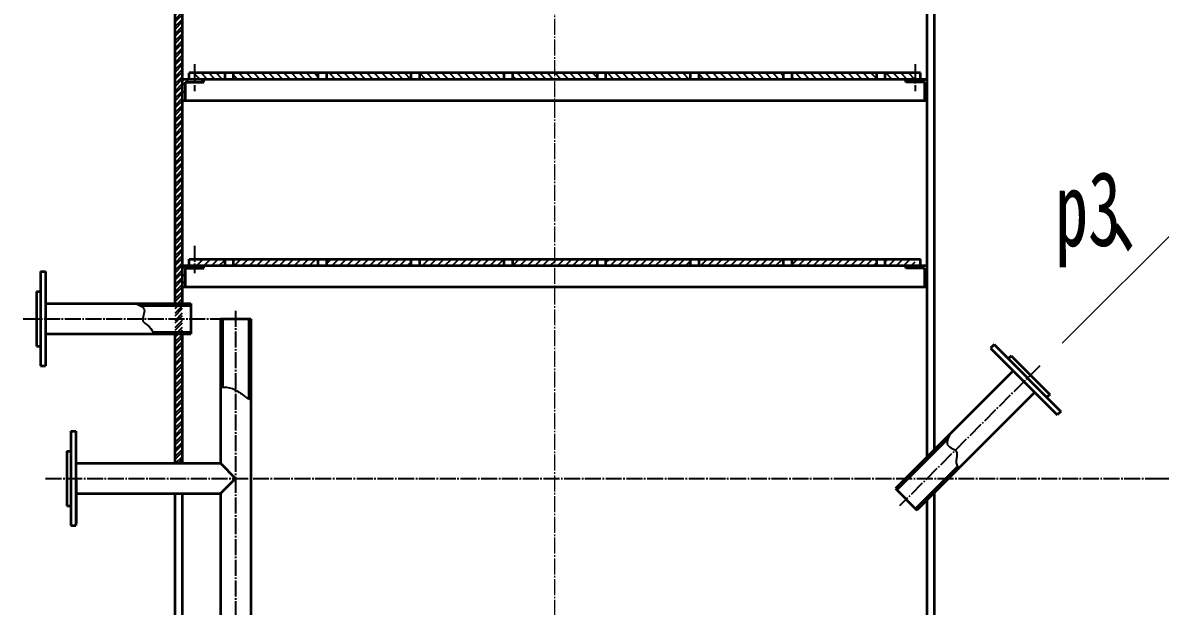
# Model space of a CAD drawing. Header units: millimetres. Extents: x -23892 to 57527, y -540 to 34444.
# Drawn here: x -18851 to -16713, y 7765 to 8862 of the extents above; entities that cross this region are included whole.
import ezdxf

# ---------------------------------------------------------------- set-up
doc = ezdxf.new("R2010")
doc.units = ezdxf.units.MM
doc.linetypes.add('EB_DASHDOT', pattern=[39, 30, -3, 3, -3])
doc.layers.get('0').update_dxf_attribs({"lineweight": 0})
doc.layers.get('Defpoints').update_dxf_attribs({"lineweight": 0})
for name, color, linetype, lineweight in [('CAXA0', 7, 'Continuous', 70), ('CAXA1', 1, 'EB_DASHDOT', 25), ('CAXA3', 7, 'Continuous', 25), ('CAXA4', 3, 'Continuous', 25), ('CAXA5', 4, 'Continuous', 25), ('中心线', 1, 'EB_DASHDOT', 0), ('粗实线', 7, 'Continuous', 35)]:
    doc.layers.add(name, color=color, linetype=linetype, lineweight=lineweight)
doc.styles.get("Standard").update_dxf_attribs({"font": ''})
doc.styles.add('UserTxtStyle8', font='SimSun.ttf', dxfattribs={"width": 0.647801})
doc.styles.get('Standard').set_extended_font_data('FangSong')
doc.dimstyles.get("Standard").update_dxf_attribs({"dimscale": 0, "dimtxt": 30, "dimasz": 30, "dimexe": 2.5, "dimexo": 0, "dimgap": 1, "dimtad": 1, "dimdec": 0, "dimlfac": -1, "dimrnd": 0.1, "dimzin": 0, "dimdsep": 46, "dimtxsty": 'Standard', "dimcen": 0.001, "dimclrd": 3, "dimclre": 3, "dimclrt": 3, "dimadec": 0, "dimazin": 0, "dimtfac": 1, "dimtdec": 0, "dimtmove": 0, "dimatfit": 0, "dimfxl": 1, "dimtolj": 1, "dimtzin": 0, "dimarcsym": 0})

# ---------------------------------------------------------------- blocks, each defined once
blk = doc.blocks.new('CAXBLOCK54')
at = {"layer": 'CAXA0', "color": 0, "linetype": 'Continuous', "lineweight": 25}
for p, q in [((721.485, -231.619), (721.135, -231.269)), ((721.485, -231.837), (721.135, -231.487)), ((721.485, -231.5), (721.236, -231.251)), ((721.485, -231.282), (721.454, -231.251)), ((721.485, -231.956), (721.135, -231.606)), ((721.485, -232.173), (721.135, -231.823)), ((721.485, -232.292), (721.135, -231.942)), ((721.485, -232.51), (721.135, -232.16)), ((721.485, -232.629), (721.135, -232.279)), ((721.485, -232.847), (721.135, -232.497)), ((721.485, -232.966), (721.135, -232.616)), ((721.485, -233.184), (721.135, -232.834)), ((721.485, -233.303), (721.135, -232.953)), ((721.485, -233.52), (721.135, -233.17)), ((721.485, -233.639), (721.135, -233.289)), ((721.485, -233.857), (721.135, -233.507)), ((721.485, -233.976), (721.135, -233.626)), ((721.485, -234.194), (721.135, -233.844)), ((721.485, -234.313), (721.135, -233.963)), ((721.485, -234.531), (721.135, -234.181)), ((721.485, -234.65), (721.135, -234.3)), ((721.485, -234.867), (721.135, -234.517)), ((721.485, -234.986), (721.135, -234.636)), ((721.485, -235.204), (721.135, -234.854)), ((721.485, -235.323), (721.135, -234.973)), ((721.485, -235.541), (721.135, -235.191)), ((721.485, -235.66), (721.135, -235.31)), ((721.485, -235.878), (721.135, -235.528)), ((721.485, -235.997), (721.135, -235.647)), ((721.485, -236.214), (721.135, -235.864)), ((721.485, -236.334), (721.135, -235.984)), ((721.485, -236.551), (721.135, -236.201)), ((721.485, -236.67), (721.135, -236.32)), ((721.485, -236.888), (721.135, -236.538)), ((721.485, -237.007), (721.135, -236.657)), ((721.485, -237.225), (721.135, -236.875)), ((721.485, -237.344), (721.135, -236.994)), ((721.485, -237.561), (721.135, -237.211)), ((721.485, -237.681), (721.135, -237.331)), ((721.485, -237.898), (721.135, -237.548)), ((721.485, -238.017), (721.135, -237.667)), ((721.485, -238.235), (721.135, -237.885)), ((721.485, -238.354), (721.135, -238.004)), ((721.485, -238.572), (721.135, -238.222)), ((721.485, -238.691), (721.135, -238.341)), ((721.485, -238.909), (721.135, -238.559)), ((721.485, -239.028), (721.135, -238.678)), ((721.485, -239.245), (721.135, -238.895)), ((721.485, -239.364), (721.135, -239.014)), ((721.485, -239.582), (721.135, -239.232)), ((721.485, -239.701), (721.135, -239.351)), ((721.485, -239.919), (721.135, -239.569)), ((721.485, -240.038), (721.135, -239.688)), ((721.485, -240.256), (721.135, -239.906)), ((721.485, -240.375), (721.135, -240.025)), ((721.485, -240.592), (721.135, -240.242)), ((721.485, -240.711), (721.135, -240.361)), ((721.485, -240.929), (721.135, -240.579)), ((721.485, -241.048), (721.135, -240.698)), ((721.485, -241.266), (721.135, -240.916)), ((721.485, -241.385), (721.135, -241.035)), ((721.485, -241.603), (721.135, -241.253)), ((721.485, -241.722), (721.135, -241.372)), ((721.485, -241.939), (721.135, -241.589)), ((721.485, -242.058), (721.135, -241.708)), ((721.485, -242.276), (721.135, -241.926)), ((721.485, -242.395), (721.135, -242.045)), ((721.485, -242.613), (721.135, -242.263)), ((721.485, -242.732), (721.135, -242.382)), ((721.485, -242.95), (721.135, -242.6)), ((721.485, -243.069), (721.135, -242.719)), ((721.485, -243.286), (721.135, -242.936)), ((721.485, -243.405), (721.135, -243.055)), ((721.485, -243.623), (721.135, -243.273)), ((721.485, -243.742), (721.135, -243.392)), ((721.485, -243.96), (721.135, -243.61)), ((721.485, -244.079), (721.135, -243.729)), ((721.485, -244.297), (721.135, -243.947)), ((721.485, -244.416), (721.135, -244.066)), ((721.485, -244.633), (721.135, -244.283)), ((721.485, -244.753), (721.135, -244.403)), ((721.485, -244.97), (721.135, -244.62)), ((721.485, -245.089), (721.135, -244.739)), ((721.485, -245.307), (721.135, -244.957)), ((721.485, -245.426), (721.135, -245.076)), ((721.485, -245.644), (721.135, -245.294)), ((721.485, -245.763), (721.135, -245.413)), ((721.485, -245.98), (721.135, -245.63)), ((721.485, -246.1), (721.135, -245.75)), ((721.485, -246.317), (721.135, -245.967)), ((721.485, -246.436), (721.135, -246.086)), ((721.485, -246.654), (721.135, -246.304)), ((721.485, -246.773), (721.135, -246.423)), ((721.485, -246.991), (721.135, -246.641)), ((721.485, -247.11), (721.135, -246.76)), ((721.485, -247.328), (721.135, -246.978)), ((721.485, -247.447), (721.135, -247.097)), ((721.485, -247.664), (721.135, -247.314)), ((721.485, -247.783), (721.135, -247.433)), ((721.485, -248.001), (721.135, -247.651)), ((721.485, -248.12), (721.135, -247.77)), ((721.485, -248.338), (721.135, -247.988)), ((721.485, -248.457), (721.135, -248.107)), ((721.485, -248.675), (721.135, -248.325)), ((721.485, -248.794), (721.135, -248.444)), ((721.485, -249.011), (721.135, -248.661)), ((721.485, -249.13), (721.135, -248.78)), ((721.485, -249.348), (721.135, -248.998)), ((721.485, -249.467), (721.135, -249.117)), ((721.485, -249.685), (721.135, -249.335)), ((721.485, -249.804), (721.135, -249.454)), ((721.485, -250.022), (721.135, -249.672)), ((721.485, -250.141), (721.135, -249.791)), ((721.485, -250.358), (721.135, -250.008)), ((721.485, -250.477), (721.135, -250.127)), ((721.485, -250.695), (721.135, -250.345)), ((721.485, -250.814), (721.135, -250.464)), ((721.485, -251.032), (721.135, -250.682)), ((721.485, -251.151), (721.135, -250.801)), ((721.485, -251.369), (721.135, -251.019)), ((721.485, -251.488), (721.135, -251.138)), ((721.485, -251.705), (721.135, -251.355)), ((721.485, -251.824), (721.135, -251.474)), ((721.485, -252.042), (721.135, -251.692)), ((721.485, -252.161), (721.135, -251.811)), ((721.485, -252.379), (721.135, -252.029)), ((721.485, -252.498), (721.135, -252.148)), ((721.485, -252.716), (721.135, -252.366)), ((721.485, -252.835), (721.135, -252.485)), ((721.485, -253.052), (721.135, -252.702)), ((721.485, -253.171), (721.135, -252.821)), ((721.485, -253.389), (721.135, -253.039)), ((721.485, -253.508), (721.135, -253.158)), ((721.485, -253.726), (721.135, -253.376)), ((721.485, -253.845), (721.135, -253.495)), ((721.485, -254.063), (721.135, -253.713)), ((721.485, -254.182), (721.135, -253.832)), ((721.485, -254.399), (721.135, -254.049)), ((721.485, -254.519), (721.135, -254.169)), ((721.485, -254.736), (721.135, -254.386)), ((721.485, -254.855), (721.135, -254.505)), ((721.485, -255.073), (721.135, -254.723)), ((721.485, -255.192), (721.135, -254.842)), ((721.485, -255.41), (721.135, -255.06)), ((721.485, -255.529), (721.135, -255.179)), ((721.485, -255.747), (721.135, -255.397)), ((721.485, -255.866), (721.135, -255.516)), ((721.485, -256.083), (721.135, -255.733)), ((721.485, -256.202), (721.135, -255.852)), ((721.485, -256.42), (721.135, -256.07)), ((721.485, -256.539), (721.135, -256.189)), ((721.485, -256.757), (721.135, -256.407)), ((721.485, -256.876), (721.135, -256.526)), ((721.485, -257.094), (721.135, -256.744)), ((721.485, -257.213), (721.135, -256.863)), ((721.485, -257.43), (721.135, -257.08)), ((721.485, -257.549), (721.135, -257.199)), ((721.485, -257.767), (721.135, -257.417)), ((721.485, -257.886), (721.135, -257.536)), ((721.485, -258.104), (721.135, -257.754)), ((721.485, -258.223), (721.135, -257.873)), ((721.485, -258.441), (721.135, -258.091)), ((721.485, -258.56), (721.135, -258.21)), ((721.485, -258.777), (721.135, -258.427)), ((721.485, -258.896), (721.135, -258.546)), ((721.485, -259.114), (721.135, -258.764)), ((721.485, -259.233), (721.135, -258.883)), ((721.485, -259.451), (721.135, -259.101)), ((721.485, -259.57), (721.135, -259.22)), ((721.485, -259.788), (721.135, -259.438)), ((721.485, -259.907), (721.135, -259.557)), ((721.485, -260.124), (721.135, -259.774)), ((721.485, -260.243), (721.135, -259.893)), ((721.485, -260.461), (721.135, -260.111)), ((721.485, -260.58), (721.135, -260.23)), ((721.485, -260.798), (721.135, -260.448)), ((721.485, -260.917), (721.135, -260.567)), ((721.485, -261.135), (721.135, -260.785)), ((721.485, -261.254), (721.135, -260.904)), ((721.485, -261.471), (721.135, -261.121)), ((721.485, -261.59), (721.135, -261.24)), ((721.485, -261.808), (721.135, -261.458)), ((721.485, -261.927), (721.135, -261.577)), ((721.485, -262.145), (721.135, -261.795)), ((721.485, -262.264), (721.135, -261.914)), ((721.485, -262.482), (721.135, -262.132)), ((721.485, -262.601), (721.135, -262.251)), ((721.485, -262.818), (721.135, -262.468)), ((721.485, -262.938), (721.135, -262.588)), ((721.485, -263.155), (721.135, -262.805)), ((721.485, -263.274), (721.135, -262.924)), ((721.485, -263.492), (721.135, -263.142)), ((721.485, -263.611), (721.135, -263.261)), ((721.485, -263.829), (721.135, -263.479)), ((721.485, -263.948), (721.135, -263.598)), ((721.485, -264.166), (721.135, -263.816)), ((721.485, -264.285), (721.135, -263.935)), ((721.485, -264.502), (721.135, -264.152)), ((721.485, -264.621), (721.135, -264.271)), ((721.485, -264.839), (721.135, -264.489)), ((721.485, -264.958), (721.135, -264.608)), ((721.485, -265.176), (721.135, -264.826)), ((721.485, -265.295), (721.135, -264.945)), ((721.485, -265.513), (721.135, -265.163)), ((721.485, -265.632), (721.135, -265.282)), ((721.485, -265.849), (721.135, -265.499)), ((721.485, -265.968), (721.135, -265.618)), ((721.462, -266.163), (721.135, -265.836)), ((721.343, -266.163), (721.135, -265.955))]:
    blk.add_line(p, q, dxfattribs=at)
blk = doc.blocks.new('*D153')
at = {"color": 3, "lineweight": -2}
for p, q in [((-16715.2, 8005.5), (-16143.3, 8005.5)), ((-16145.8, 7055.5), (-16145.8, 7975.5)), ((-16946.6, 7025.5), (-16143.3, 7025.5))]:
    blk.add_line(p, q, dxfattribs=at)
at = {"color": 3}
for points in [[(-16150.8, 7975.5), (-16140.8, 7975.5), (-16145.8, 8005.5)], [(-16150.8, 7055.5), (-16140.8, 7055.5), (-16145.8, 7025.5)]]:
    blk.add_solid(points, dxfattribs=at)
at = {"layer": 'Defpoints', "color": 0}
for p in [(-16715.2, 8005.5), (-16145.8, 8005.5), (-16946.6, 7025.5)]:
    blk.add_point(p, dxfattribs=at)
at = {"color": 3, "insert": (-16161.8, 7515.5), "char_height": 30, "attachment_point": 5, "rotation": 90}
blk.add_mtext('\\A1;980', dxfattribs=at)
blk = doc.blocks.new('*D155')
at = {"color": 3, "lineweight": -2}
for p, q in [((-16710.8, 20545.5), (-14419.6, 20545.5)), ((-14422.1, 20515.5), (-14422.1, 7425.5)), ((-18852.6, 7395.5), (-14419.6, 7395.5))]:
    blk.add_line(p, q, dxfattribs=at)
at = {"color": 3}
for points in [[(-14427.1, 20515.5), (-14417.1, 20515.5), (-14422.1, 20545.5)], [(-14427.1, 7425.5), (-14417.1, 7425.5), (-14422.1, 7395.5)]]:
    blk.add_solid(points, dxfattribs=at)
at = {"layer": 'Defpoints', "color": 0}
for p in [(-16710.8, 20545.5), (-18852.6, 7395.5), (-14422.1, 7395.5)]:
    blk.add_point(p, dxfattribs=at)
at = {"color": 3, "insert": (-14438.1, 13970.5), "char_height": 30, "attachment_point": 5, "rotation": 90}
blk.add_mtext('\\A1;13150', dxfattribs=at)

msp = doc.modelspace()

# ---------------------------------------------------------------- linework, layer by layer
msp.add_line((-16897.3054, 8259.4366), (-15785.1851, 9371.5569))
at = {"layer": 'CAXA1', "color": 1, "linetype": 'EB_DASHDOT', "lineweight": 25}
for p, q in [((-18528.7738, 8783.7062), (-18528.7738, 8732.9682)), ((-18528.7738, 8442.5339), (-18528.7738, 8391.4682)), ((-18451.2738, 8320.6502), (-18451.2738, 6647.3986)), ((-18850.4393, 8305.4682), (-18478.158, 8305.4682)), ((-16939.7318, 8217.0102), (-17202.9744, 7953.7676)), ((-18808.5866, 8005.4682), (-16715.2171, 8005.4682))]:
    msp.add_line(p, q, dxfattribs=at)
at = {"layer": 'CAXA1', "color": 3, "linetype": 'EB_DASHDOT', "lineweight": 25}
msp.add_line((-17173.7738, 8783.7062), (-17173.7738, 8732.9682), dxfattribs=at)
at = {"layer": 'CAXA3', "color": 3, "linetype": 'Continuous', "lineweight": 25}
for p, q in [((-18639.671, 8333.9682), (-18631.5778, 8330.4682)), ((-18606.7957, 8280.4682), (-18605.4319, 8276.9682)), ((-17108.92, 8088.1271), (-17112.1679, 8079.9294)), ((-17094.3362, 8027.0505), (-17092.8256, 8023.6113))]:
    msp.add_line(p, q, dxfattribs=at)
at = {"layer": 'CAXA3', "color": 7, "linetype": 'Continuous', "lineweight": 25}
for p, q in [((-18637.5251, 8333.0402), (-18636.597, 8333.9682)), ((-18634.5633, 8331.7594), (-18632.3544, 8333.9682)), ((-18631.6015, 8330.4785), (-18628.1118, 8333.9682)), ((-18627.3479, 8330.4682), (-18623.8479, 8333.9682)), ((-18623.1053, 8330.4682), (-18619.6053, 8333.9682)), ((-18618.8626, 8330.4682), (-18615.3626, 8333.9682)), ((-18614.62, 8330.4682), (-18611.12, 8333.9682)), ((-18610.3773, 8330.4682), (-18606.8773, 8333.9682)), ((-18606.1347, 8330.4682), (-18602.6347, 8333.9682)), ((-18601.8921, 8330.4682), (-18598.3921, 8333.9682)), ((-18597.6494, 8330.4682), (-18594.1494, 8333.9682)), ((-18593.4068, 8330.4682), (-18589.9068, 8333.9682)), ((-18589.1641, 8330.4682), (-18585.6641, 8333.9682)), ((-18584.9215, 8330.4682), (-18581.4215, 8333.9682)), ((-18580.6789, 8330.4682), (-18577.1789, 8333.9682)), ((-18576.4362, 8330.4682), (-18572.9362, 8333.9682)), ((-18572.1936, 8330.4682), (-18568.6936, 8333.9682)), ((-18567.9509, 8330.4682), (-18564.4509, 8333.9682)), ((-18563.7083, 8330.4682), (-18560.2083, 8333.9682)), ((-18559.4657, 8330.4682), (-18555.9657, 8333.9682)), ((-18555.223, 8330.4682), (-18551.723, 8333.9682)), ((-18550.9804, 8330.4682), (-18547.4804, 8333.9682)), ((-18546.7377, 8330.4682), (-18543.2377, 8333.9682)), ((-18542.4951, 8330.4682), (-18538.9951, 8333.9682)), ((-18538.2525, 8330.4682), (-18535.726, 8332.9947)), ((-18476.2738, 8300.4114), (-18479.7738, 8303.9114)), ((-18476.2738, 8298.2901), (-18479.7738, 8301.7901)), ((-18476.2738, 8296.1688), (-18479.7738, 8299.6688)), ((-18476.2738, 8294.0474), (-18479.7738, 8297.5474)), ((-18476.2738, 8302.5327), (-18479.2093, 8305.4682)), ((-18422.7738, 8299.9444), (-18426.2738, 8303.4444)), ((-18422.7738, 8295.7018), (-18426.2738, 8299.2018)), ((-18422.7738, 8302.0657), (-18426.1763, 8305.4682)), ((-18422.7738, 8304.1871), (-18424.055, 8305.4682)), ((-18606.3547, 8279.3365), (-18605.223, 8280.4682)), ((-18604.4804, 8276.9682), (-18600.9804, 8280.4682)), ((-18600.2377, 8276.9682), (-18596.7377, 8280.4682)), ((-18595.9951, 8276.9682), (-18592.4951, 8280.4682)), ((-18591.7525, 8276.9682), (-18588.2525, 8280.4682)), ((-18587.5098, 8276.9682), (-18584.0098, 8280.4682)), ((-18583.2672, 8276.9682), (-18579.7672, 8280.4682)), ((-18579.0245, 8276.9682), (-18577.5068, 8278.486)), ((-18577.5068, 8278.486), (-18575.5245, 8280.4682)), ((-18574.7819, 8276.9682), (-18571.2819, 8280.4682)), ((-18570.5393, 8276.9682), (-18567.0393, 8280.4682)), ((-18566.2966, 8276.9682), (-18562.7966, 8280.4682)), ((-18562.054, 8276.9682), (-18558.554, 8280.4682)), ((-18557.8113, 8276.9682), (-18554.3113, 8280.4682)), ((-18553.5687, 8276.9682), (-18550.0687, 8280.4682)), ((-18549.326, 8276.9682), (-18545.826, 8280.4682)), ((-18545.0834, 8276.9682), (-18541.5834, 8280.4682)), ((-18540.8408, 8276.9682), (-18537.3408, 8280.4682)), ((-18536.5981, 8276.9682), (-18535.726, 8277.8404)), ((-18476.2738, 8291.9261), (-18479.7738, 8295.4261)), ((-18476.2738, 8289.8048), (-18479.7738, 8293.3048)), ((-18476.2738, 8287.6835), (-18479.7738, 8291.1835)), ((-18476.2738, 8285.5622), (-18479.7738, 8289.0622)), ((-18476.2738, 8283.4408), (-18479.7738, 8286.9408)), ((-18476.2738, 8281.3195), (-18479.7738, 8284.8195)), ((-18476.2738, 8279.1982), (-18479.7738, 8282.6982)), ((-18476.2738, 8277.0769), (-18479.7738, 8280.5769)), ((-18476.2738, 8274.9556), (-18479.7738, 8278.4556)), ((-18476.2738, 8272.8342), (-18479.7738, 8276.3342)), ((-18422.7738, 8293.5805), (-18426.2738, 8297.0805)), ((-18422.7738, 8291.4591), (-18426.2738, 8294.9591)), ((-18422.7738, 8289.3378), (-18426.2738, 8292.8378)), ((-18422.7738, 8287.2165), (-18426.2738, 8290.7165)), ((-18422.7738, 8285.0952), (-18426.2738, 8288.5952)), ((-18422.7738, 8282.9739), (-18426.2738, 8286.4739)), ((-18422.7738, 8280.8525), (-18426.2738, 8284.3525)), ((-18422.7738, 8278.7312), (-18426.2738, 8282.2312)), ((-18422.7738, 8276.6099), (-18426.2738, 8280.1099)), ((-18422.7738, 8274.4886), (-18426.2738, 8277.9886)), ((-18422.7738, 8272.3673), (-18426.2738, 8275.8673)), ((-18476.2738, 8270.7129), (-18479.7738, 8274.2129)), ((-18476.2738, 8268.5916), (-18479.7738, 8272.0916)), ((-18476.2738, 8266.4703), (-18479.7738, 8269.9703)), ((-18476.2738, 8264.349), (-18479.7738, 8267.849)), ((-18476.2738, 8262.2276), (-18479.7738, 8265.7276)), ((-18476.2738, 8260.1063), (-18479.7738, 8263.6063)), ((-18476.2738, 8257.985), (-18479.7738, 8261.485)), ((-18476.2738, 8255.8637), (-18479.7738, 8259.3637)), ((-18476.2738, 8253.7424), (-18479.7738, 8257.2424)), ((-18476.2738, 8251.621), (-18479.7738, 8255.121)), ((-18422.7738, 8270.2459), (-18426.2738, 8273.7459)), ((-18422.7738, 8268.1246), (-18426.2738, 8271.6246)), ((-18422.7738, 8266.0033), (-18426.2738, 8269.5033)), ((-18422.7738, 8263.882), (-18426.2738, 8267.382)), ((-18422.7738, 8261.7607), (-18426.2738, 8265.2607)), ((-18422.7738, 8259.6393), (-18426.2738, 8263.1393)), ((-18422.7738, 8257.518), (-18426.2738, 8261.018)), ((-18422.7738, 8255.3967), (-18426.2738, 8258.8967)), ((-18422.7738, 8253.2754), (-18426.2738, 8256.7754)), ((-18422.7738, 8251.154), (-18426.2738, 8254.654)), ((-18476.2738, 8249.4997), (-18479.7738, 8252.9997)), ((-18476.2738, 8247.3784), (-18479.7738, 8250.8784)), ((-18476.2738, 8245.2571), (-18479.7738, 8248.7571)), ((-18476.2738, 8243.1358), (-18479.7738, 8246.6358)), ((-18476.2738, 8241.0144), (-18479.7738, 8244.5144)), ((-18476.2738, 8238.8931), (-18479.7738, 8242.3931)), ((-18476.2738, 8236.7718), (-18479.7738, 8240.2718)), ((-18476.2738, 8234.6505), (-18479.7738, 8238.1505)), ((-18476.2738, 8232.5292), (-18479.7738, 8236.0292)), ((-18476.2738, 8230.4078), (-18479.7738, 8233.9078)), ((-18422.7738, 8249.0327), (-18426.2738, 8252.5327)), ((-18422.7738, 8246.9114), (-18426.2738, 8250.4114)), ((-18422.7738, 8244.7901), (-18426.2738, 8248.2901)), ((-18422.7738, 8242.6688), (-18426.2738, 8246.1688)), ((-18422.7738, 8240.5474), (-18426.2738, 8244.0474)), ((-18422.7738, 8238.4261), (-18426.2738, 8241.9261)), ((-18422.7738, 8236.3048), (-18426.2738, 8239.8048)), ((-18422.7738, 8234.1835), (-18426.2738, 8237.6835)), ((-18422.7738, 8232.0622), (-18426.2738, 8235.5622)), ((-18422.7738, 8229.9408), (-18426.2738, 8233.4408)), ((-18476.2738, 8228.2865), (-18479.7738, 8231.7865)), ((-18476.2738, 8226.1652), (-18479.7738, 8229.6652)), ((-18476.2738, 8224.0439), (-18479.7738, 8227.5439)), ((-18476.2738, 8221.9226), (-18479.7738, 8225.4226)), ((-18476.2738, 8219.8012), (-18479.7738, 8223.3012)), ((-18476.2738, 8217.6799), (-18479.7738, 8221.1799)), ((-18476.2738, 8215.5586), (-18479.7738, 8219.0586)), ((-18476.2738, 8213.4373), (-18479.7738, 8216.9373)), ((-18476.2738, 8211.316), (-18479.7738, 8214.816)), ((-18476.2738, 8209.1946), (-18479.7738, 8212.6946)), ((-18422.7738, 8227.8195), (-18426.2738, 8231.3195)), ((-18422.7738, 8225.6982), (-18426.2738, 8229.1982)), ((-18422.7738, 8223.5769), (-18426.2738, 8227.0769)), ((-18422.7738, 8221.4556), (-18426.2738, 8224.9556)), ((-18422.7738, 8219.3342), (-18426.2738, 8222.8342)), ((-18422.7738, 8217.2129), (-18426.2738, 8220.7129)), ((-18422.7738, 8215.0916), (-18426.2738, 8218.5916)), ((-18422.7738, 8212.9703), (-18426.2738, 8216.4703)), ((-18422.7738, 8210.849), (-18426.2738, 8214.349)), ((-18422.7738, 8208.7276), (-18426.2738, 8212.2276)), ((-18476.2738, 8207.0733), (-18479.7738, 8210.5733)), ((-18476.2738, 8204.952), (-18479.7738, 8208.452)), ((-18476.2738, 8202.8307), (-18479.7738, 8206.3307)), ((-18476.2738, 8200.7094), (-18479.7738, 8204.2094)), ((-18476.2738, 8198.588), (-18479.7738, 8202.088)), ((-18476.2738, 8196.4667), (-18479.7738, 8199.9667)), ((-18476.2738, 8194.3454), (-18479.7738, 8197.8454)), ((-18476.2738, 8192.2241), (-18479.7738, 8195.7241)), ((-18476.2738, 8190.1028), (-18479.7738, 8193.6028)), ((-18476.2738, 8187.9814), (-18479.7738, 8191.4814)), ((-18422.7738, 8206.6063), (-18426.2738, 8210.1063)), ((-18422.7738, 8204.485), (-18426.2738, 8207.985)), ((-18422.7738, 8202.3637), (-18426.2738, 8205.8637)), ((-18422.7738, 8200.2424), (-18426.2738, 8203.7424)), ((-18422.7738, 8198.121), (-18426.2738, 8201.621)), ((-18422.7738, 8195.9997), (-18426.2738, 8199.4997)), ((-18422.7738, 8193.8784), (-18426.2738, 8197.3784)), ((-18422.7738, 8191.7571), (-18426.2738, 8195.2571)), ((-18422.7738, 8189.6358), (-18426.2738, 8193.1358)), ((-18422.7738, 8187.5144), (-18426.2738, 8191.0144)), ((-18476.2738, 8185.8601), (-18479.7738, 8189.3601)), ((-18476.2738, 8183.7388), (-18479.7738, 8187.2388)), ((-18476.2738, 8181.6175), (-18479.7738, 8185.1175)), ((-18476.2738, 8179.4961), (-18479.7738, 8182.9961)), ((-18476.2738, 8177.3748), (-18479.7738, 8180.8748)), ((-18477.8889, 8176.8686), (-18479.7738, 8178.7535)), ((-18422.7738, 8185.3931), (-18426.2738, 8188.8931)), ((-18422.7738, 8183.2718), (-18426.2738, 8186.7718)), ((-18422.7738, 8181.1505), (-18426.2738, 8184.6505)), ((-18422.7738, 8179.0292), (-18426.2738, 8182.5292)), ((-18422.7738, 8176.9078), (-18426.2738, 8180.4078)), ((-18422.7738, 8174.7865), (-18426.2738, 8178.2865)), ((-18422.7738, 8172.6652), (-18426.2738, 8176.1652)), ((-18422.7738, 8170.5439), (-18426.2738, 8174.0439)), ((-18422.7738, 8168.4226), (-18426.2738, 8171.9226)), ((-18422.7738, 8166.3012), (-18426.2738, 8169.8012)), ((-18422.7738, 8164.1799), (-18426.2738, 8167.6799)), ((-18422.7738, 8162.0586), (-18426.2738, 8165.5586)), ((-18422.7738, 8159.9373), (-18426.2738, 8163.4373)), ((-18422.7738, 8157.816), (-18426.2738, 8161.316)), ((-18422.7738, 8155.6946), (-18426.2738, 8159.1946)), ((-18422.7738, 8153.5733), (-18426.2738, 8157.0733)), ((-17109.7812, 8085.9534), (-17111.0936, 8085.9534)), ((-17127.1589, 8064.9384), (-17132.1086, 8064.9384)), ((-17124.1589, 8067.9384), (-17129.1086, 8067.9384)), ((-17121.1589, 8070.9384), (-17126.1086, 8070.9384)), ((-17118.1589, 8073.9384), (-17123.1086, 8073.9384)), ((-17115.1589, 8076.9384), (-17120.1086, 8076.9384)), ((-17112.1584, 8079.9534), (-17117.0936, 8079.9534)), ((-17110.9698, 8082.9534), (-17114.0936, 8082.9534)), ((-17151.1589, 8040.9384), (-17156.1086, 8040.9384)), ((-17148.1589, 8043.9384), (-17153.1086, 8043.9384)), ((-17145.1589, 8046.9384), (-17150.1086, 8046.9384)), ((-17142.1589, 8049.9384), (-17147.1086, 8049.9384)), ((-17139.1589, 8052.9384), (-17144.1086, 8052.9384)), ((-17136.1589, 8055.9384), (-17141.1086, 8055.9384)), ((-17133.1589, 8058.9384), (-17138.1086, 8058.9384)), ((-17130.1589, 8061.9384), (-17135.1086, 8061.9384)), ((-17172.1589, 8019.9384), (-17177.1086, 8019.9384)), ((-17169.1589, 8022.9384), (-17174.1086, 8022.9384)), ((-17166.1589, 8025.9384), (-17171.1086, 8025.9384)), ((-17163.1589, 8028.9384), (-17168.1086, 8028.9384)), ((-17160.1589, 8031.9384), (-17165.1086, 8031.9384)), ((-17157.1589, 8034.9384), (-17162.1086, 8034.9384)), ((-17154.1589, 8037.9384), (-17159.1086, 8037.9384)), ((-17096.4985, 8019.9384), (-17101.4482, 8019.9384)), ((-17093.4985, 8022.9384), (-17098.4482, 8022.9384)), ((-17093.8478, 8025.9384), (-17095.4482, 8025.9384)), ((-17193.1589, 7998.9384), (-17198.1086, 7998.9384)), ((-17190.1589, 8001.9384), (-17195.1086, 8001.9384)), ((-17187.1589, 8004.9384), (-17192.1086, 8004.9384)), ((-17184.1589, 8007.9384), (-17189.1086, 8007.9384)), ((-17181.1589, 8010.9384), (-17186.1086, 8010.9384)), ((-17178.1589, 8013.9384), (-17183.1086, 8013.9384)), ((-17175.1589, 8016.9384), (-17180.1086, 8016.9384)), ((-17117.4985, 7998.9384), (-17122.4482, 7998.9384)), ((-17114.4985, 8001.9384), (-17119.4482, 8001.9384)), ((-17113.6449, 8004.9384), (-17116.4482, 8004.9384)), ((-17111.4985, 8004.9384), (-17113.6449, 8004.9384)), ((-17108.4985, 8007.9384), (-17113.4482, 8007.9384)), ((-17105.4985, 8010.9384), (-17110.4482, 8010.9384)), ((-17102.4985, 8013.9384), (-17107.4482, 8013.9384)), ((-17099.4985, 8016.9384), (-17104.4482, 8016.9384)), ((-17205.1589, 7986.9384), (-17210.1086, 7986.9384)), ((-17202.1589, 7989.9384), (-17207.1086, 7989.9384)), ((-17199.1589, 7992.9384), (-17204.1086, 7992.9384)), ((-17196.1589, 7995.9384), (-17201.1086, 7995.9384)), ((-17138.4985, 7977.9384), (-17143.4482, 7977.9384)), ((-17135.4985, 7980.9384), (-17140.4482, 7980.9384)), ((-17132.4985, 7983.9384), (-17137.4482, 7983.9384)), ((-17129.4985, 7986.9384), (-17134.4482, 7986.9384)), ((-17126.4985, 7989.9384), (-17131.4482, 7989.9384)), ((-17123.4985, 7992.9384), (-17128.4482, 7992.9384)), ((-17120.4985, 7995.9384), (-17125.4482, 7995.9384)), ((-17159.4985, 7956.9384), (-17164.4482, 7956.9384)), ((-17156.4985, 7959.9384), (-17161.4482, 7959.9384)), ((-17153.4985, 7962.9384), (-17158.4482, 7962.9384)), ((-17150.4985, 7965.9384), (-17155.4482, 7965.9384)), ((-17147.4985, 7968.9384), (-17152.4482, 7968.9384)), ((-17144.4985, 7971.9384), (-17149.4482, 7971.9384)), ((-17141.4985, 7974.9384), (-17146.4482, 7974.9384)), ((-17168.4985, 7947.9384), (-17172.3004, 7947.9384)), ((-17165.4985, 7950.9384), (-17170.4482, 7950.9384)), ((-17162.4985, 7953.9384), (-17167.4482, 7953.9384))]:
    msp.add_line(p, q, dxfattribs=at)
at = {"layer": 'CAXA3', "linetype": 'Continuous', "lineweight": 25}
for points, knots in [([(-18631.5778, 8330.4682), (-18628.1864, 8329.0016), (-18620.944, 8323.6446), (-18624.3666, 8312.1496), (-18627.9228, 8299.964), (-18614.7712, 8293.0011), (-18608.7655, 8285.5239), (-18606.7957, 8280.4682)], [0, 0, 0, 0, 0.277563029, 0.555126058, 0.832689087, 1.110252117, 1.52733321, 1.52733321, 1.52733321, 1.52733321]), ([(-18479.7738, 8176.7376), (-18472.1895, 8177.4683), (-18456.1308, 8176.3965), (-18438.9414, 8163.549), (-18427.9603, 8155.3416), (-18422.7738, 8152.7067)], [0, 0, 0, 0, 0.572392026, 1.144784051, 1.584827515, 1.584827515, 1.584827515, 1.584827515]), ([(-17112.1679, 8079.9294), (-17113.5289, 8076.4943), (-17114.8621, 8067.5852), (-17104.3138, 8061.8772), (-17093.1826, 8055.7752), (-17097.5587, 8041.5521), (-17096.5182, 8032.0183), (-17094.3362, 8027.0505)], [0, 0, 0, 0, 0.277563029, 0.555126058, 0.832689087, 1.110252117, 1.52733321, 1.52733321, 1.52733321, 1.52733321])]:
    msp.add_open_spline(points, degree=3, knots=knots, dxfattribs=at)
at = {"layer": 'CAXA5', "color": 3, "linetype": 'Continuous', "lineweight": 25}
for p, q in [((-18546.2738, 8748.8815), (-18551.2738, 8743.8815)), ((-18539.6871, 8755.4682), (-18544.6871, 8750.4682)), ((-18528.7738, 8752.2394), (-18530.5449, 8750.4682)), ((-18518.102, 8755.4682), (-18528.7738, 8766.14)), ((-18525.5449, 8755.4682), (-18528.7738, 8752.2394)), ((-18511.4028, 8755.4682), (-18516.4028, 8750.4682)), ((-18503.9598, 8755.4682), (-18515.9598, 8767.4682)), ((-18489.8177, 8755.4682), (-18501.8177, 8767.4682)), ((-18475.6756, 8755.4682), (-18487.6756, 8767.4682)), ((-18471.7738, 8765.7086), (-18473.5334, 8767.4682)), ((-18447.3913, 8755.4682), (-18455.7738, 8763.8507)), ((-18433.2492, 8755.4682), (-18445.2492, 8767.4682)), ((-18419.107, 8755.4682), (-18431.107, 8767.4682)), ((-18404.9649, 8755.4682), (-18416.9649, 8767.4682)), ((-18390.8228, 8755.4682), (-18402.8228, 8767.4682)), ((-18376.6806, 8755.4682), (-18388.6806, 8767.4682)), ((-18362.5385, 8755.4682), (-18374.5385, 8767.4682)), ((-18348.3963, 8755.4682), (-18360.3963, 8767.4682)), ((-18334.2542, 8755.4682), (-18346.2542, 8767.4682)), ((-18320.1121, 8755.4682), (-18332.1121, 8767.4682)), ((-18305.9699, 8755.4682), (-18317.9699, 8767.4682)), ((-18296.7738, 8760.4142), (-18303.8278, 8767.4682)), ((-18277.6857, 8755.4682), (-18280.7738, 8758.5563)), ((-18263.5435, 8755.4682), (-18275.5435, 8767.4682)), ((-18249.4014, 8755.4682), (-18261.4014, 8767.4682)), ((-18235.2593, 8755.4682), (-18247.2593, 8767.4682)), ((-18221.1171, 8755.4682), (-18233.1171, 8767.4682)), ((-18206.975, 8755.4682), (-18218.975, 8767.4682)), ((-18192.8329, 8755.4682), (-18204.8329, 8767.4682)), ((-18178.6907, 8755.4682), (-18190.6907, 8767.4682)), ((-18164.5486, 8755.4682), (-18176.5486, 8767.4682)), ((-18150.4064, 8755.4682), (-18162.4064, 8767.4682)), ((-18136.2643, 8755.4682), (-18148.2643, 8767.4682)), ((-18122.1222, 8755.4682), (-18134.1222, 8767.4682)), ((-18093.8379, 8755.4682), (-18105.7738, 8767.4041)), ((-18079.6958, 8755.4682), (-18091.6958, 8767.4682)), ((-18065.5536, 8755.4682), (-18077.5536, 8767.4682)), ((-18051.4115, 8755.4682), (-18063.4115, 8767.4682)), ((-18037.2694, 8755.4682), (-18049.2694, 8767.4682)), ((-18023.1272, 8755.4682), (-18035.1272, 8767.4682)), ((-18008.9851, 8755.4682), (-18020.9851, 8767.4682)), ((-17994.843, 8755.4682), (-18006.843, 8767.4682)), ((-17980.7008, 8755.4682), (-17992.7008, 8767.4682)), ((-17966.5587, 8755.4682), (-17978.5587, 8767.4682)), ((-17952.4166, 8755.4682), (-17964.4166, 8767.4682)), ((-17946.7738, 8763.9676), (-17950.2744, 8767.4682)), ((-17924.1323, 8755.4682), (-17930.7738, 8762.1097)), ((-17909.9901, 8755.4682), (-17921.9901, 8767.4682)), ((-17895.848, 8755.4682), (-17907.848, 8767.4682)), ((-17881.7059, 8755.4682), (-17893.7059, 8767.4682)), ((-17867.5637, 8755.4682), (-17879.5637, 8767.4682)), ((-17853.4216, 8755.4682), (-17865.4216, 8767.4682)), ((-17839.2795, 8755.4682), (-17851.2738, 8767.4625)), ((-17825.1373, 8755.4682), (-17837.1373, 8767.4682)), ((-17810.9952, 8755.4682), (-17822.9952, 8767.4682)), ((-17796.8531, 8755.4682), (-17808.8531, 8767.4682)), ((-17782.7109, 8755.4682), (-17794.7109, 8767.4682)), ((-17771.7738, 8758.6732), (-17780.5688, 8767.4682)), ((-17754.4267, 8755.4682), (-17755.7738, 8756.8154)), ((-17740.2845, 8755.4682), (-17752.2845, 8767.4682)), ((-17726.1424, 8755.4682), (-17738.1424, 8767.4682)), ((-17712.0002, 8755.4682), (-17724.0002, 8767.4682)), ((-17697.8581, 8755.4682), (-17709.8581, 8767.4682)), ((-17683.716, 8755.4682), (-17695.716, 8767.4682)), ((-17669.5738, 8755.4682), (-17681.5738, 8767.4682)), ((-17655.4317, 8755.4682), (-17667.4317, 8767.4682)), ((-17641.2896, 8755.4682), (-17653.2896, 8767.4682)), ((-17627.1474, 8755.4682), (-17639.1474, 8767.4682)), ((-17613.0053, 8755.4682), (-17625.0053, 8767.4682)), ((-17598.8632, 8755.4682), (-17610.8632, 8767.4682)), ((-17570.5789, 8755.4682), (-17580.7738, 8765.6631)), ((-17556.4368, 8755.4682), (-17568.4368, 8767.4682)), ((-17542.2946, 8755.4682), (-17554.2946, 8767.4682)), ((-17528.1525, 8755.4682), (-17540.1525, 8767.4682)), ((-17514.0103, 8755.4682), (-17526.0103, 8767.4682)), ((-17499.8682, 8755.4682), (-17511.8682, 8767.4682)), ((-17485.7261, 8755.4682), (-17497.7261, 8767.4682)), ((-17471.5839, 8755.4682), (-17483.5839, 8767.4682)), ((-17457.4418, 8755.4682), (-17469.4418, 8767.4682)), ((-17443.2997, 8755.4682), (-17455.2997, 8767.4682)), ((-17429.1575, 8755.4682), (-17441.1575, 8767.4682)), ((-17421.7738, 8762.2266), (-17427.0154, 8767.4682)), ((-17400.8733, 8755.4682), (-17405.7738, 8760.3687)), ((-17386.7311, 8755.4682), (-17398.7311, 8767.4682)), ((-17372.589, 8755.4682), (-17384.589, 8767.4682)), ((-17358.4469, 8755.4682), (-17370.4469, 8767.4682)), ((-17344.3047, 8755.4682), (-17356.3047, 8767.4682)), ((-17330.1626, 8755.4682), (-17342.1626, 8767.4682)), ((-17316.0204, 8755.4682), (-17328.0204, 8767.4682)), ((-17301.8783, 8755.4682), (-17313.8783, 8767.4682)), ((-17287.7362, 8755.4682), (-17299.7362, 8767.4682)), ((-17273.594, 8755.4682), (-17285.594, 8767.4682)), ((-17259.4519, 8755.4682), (-17271.4519, 8767.4682)), ((-17246.7738, 8756.9322), (-17257.3098, 8767.4682)), ((-17217.0255, 8755.4682), (-17229.0255, 8767.4682)), ((-17202.8834, 8755.4682), (-17214.8834, 8767.4682)), ((-17188.7412, 8755.4682), (-17200.7412, 8767.4682)), ((-17182.042, 8755.4682), (-17187.042, 8750.4682)), ((-17174.5991, 8755.4682), (-17186.5991, 8767.4682)), ((-17167.8999, 8755.4682), (-17172.8999, 8750.4682)), ((-17153.7578, 8755.4682), (-17158.7578, 8750.4682)), ((-18546.2738, 8734.7394), (-18551.2738, 8729.7394)), ((-17151.2738, 8743.8101), (-17156.2738, 8738.8101)), ((-17156.2738, 8720.5973), (-17151.2738, 8715.5973)), ((-18551.2738, 8404.3988), (-18546.2738, 8399.3988)), ((-18538.201, 8405.4682), (-18533.201, 8400.4682)), ((-18528.7738, 8415.2317), (-18526.5372, 8417.4682)), ((-18524.3951, 8405.4682), (-18512.3951, 8417.4682)), ((-18524.0589, 8405.4682), (-18519.0589, 8400.4682)), ((-18510.2529, 8405.4682), (-18498.2529, 8417.4682)), ((-18496.1108, 8405.4682), (-18484.1108, 8417.4682)), ((-18481.9687, 8405.4682), (-18471.7738, 8415.6631)), ((-18453.6844, 8405.4682), (-18441.6844, 8417.4682)), ((-18439.5422, 8405.4682), (-18427.5422, 8417.4682)), ((-18425.4001, 8405.4682), (-18413.4001, 8417.4682)), ((-18411.258, 8405.4682), (-18399.258, 8417.4682)), ((-18397.1158, 8405.4682), (-18385.1158, 8417.4682)), ((-18382.9737, 8405.4682), (-18370.9737, 8417.4682)), ((-18368.8316, 8405.4682), (-18356.8316, 8417.4682)), ((-18354.6894, 8405.4682), (-18342.6894, 8417.4682)), ((-18340.5473, 8405.4682), (-18328.5473, 8417.4682)), ((-18326.4052, 8405.4682), (-18314.4052, 8417.4682)), ((-18312.263, 8405.4682), (-18300.263, 8417.4682)), ((-18298.1209, 8405.4682), (-18296.7738, 8406.8154)), ((-18280.7738, 8408.6732), (-18271.9788, 8417.4682)), ((-18269.8366, 8405.4682), (-18257.8366, 8417.4682)), ((-18255.6945, 8405.4682), (-18243.6945, 8417.4682)), ((-18241.5523, 8405.4682), (-18229.5523, 8417.4682)), ((-18227.4102, 8405.4682), (-18215.4102, 8417.4682)), ((-18213.2681, 8405.4682), (-18201.2681, 8417.4682)), ((-18199.1259, 8405.4682), (-18187.1259, 8417.4682)), ((-18184.9838, 8405.4682), (-18172.9838, 8417.4682)), ((-18170.8417, 8405.4682), (-18158.8417, 8417.4682)), ((-18156.6995, 8405.4682), (-18144.6995, 8417.4682)), ((-18142.5574, 8405.4682), (-18130.5574, 8417.4682)), ((-18128.4153, 8405.4682), (-18121.7738, 8412.1097)), ((-18105.7738, 8413.9676), (-18102.2731, 8417.4682)), ((-18100.131, 8405.4682), (-18088.131, 8417.4682)), ((-18085.9889, 8405.4682), (-18073.9889, 8417.4682)), ((-18071.8467, 8405.4682), (-18059.8467, 8417.4682)), ((-18057.7046, 8405.4682), (-18045.7046, 8417.4682)), ((-18043.5624, 8405.4682), (-18031.5624, 8417.4682)), ((-18029.4203, 8405.4682), (-18017.4203, 8417.4682)), ((-18015.2782, 8405.4682), (-18003.2782, 8417.4682)), ((-18001.136, 8405.4682), (-17989.136, 8417.4682)), ((-17986.9939, 8405.4682), (-17974.9939, 8417.4682)), ((-17972.8518, 8405.4682), (-17960.8518, 8417.4682)), ((-17958.7096, 8405.4682), (-17946.7738, 8417.4041)), ((-17930.4254, 8405.4682), (-17918.4254, 8417.4682)), ((-17916.2832, 8405.4682), (-17904.2832, 8417.4682)), ((-17902.1411, 8405.4682), (-17890.1411, 8417.4682)), ((-17887.999, 8405.4682), (-17875.999, 8417.4682)), ((-17873.8568, 8405.4682), (-17861.8568, 8417.4682)), ((-17859.7147, 8405.4682), (-17851.2738, 8413.9092)), ((-17851.2738, 8413.9092), (-17847.7147, 8417.4682)), ((-17845.5725, 8405.4682), (-17833.5725, 8417.4682)), ((-17831.4304, 8405.4682), (-17819.4304, 8417.4682)), ((-17817.2883, 8405.4682), (-17805.2883, 8417.4682)), ((-17803.1461, 8405.4682), (-17791.1461, 8417.4682)), ((-17789.004, 8405.4682), (-17777.004, 8417.4682)), ((-17774.8619, 8405.4682), (-17771.7738, 8408.5563)), ((-17755.7738, 8410.4142), (-17748.7197, 8417.4682)), ((-17746.5776, 8405.4682), (-17734.5776, 8417.4682)), ((-17732.4355, 8405.4682), (-17720.4355, 8417.4682)), ((-17718.2933, 8405.4682), (-17706.2933, 8417.4682)), ((-17704.1512, 8405.4682), (-17692.1512, 8417.4682)), ((-17690.0091, 8405.4682), (-17678.0091, 8417.4682)), ((-17675.8669, 8405.4682), (-17663.8669, 8417.4682)), ((-17661.7248, 8405.4682), (-17649.7248, 8417.4682)), ((-17647.5826, 8405.4682), (-17635.5826, 8417.4682)), ((-17633.4405, 8405.4682), (-17621.4405, 8417.4682)), ((-17619.2984, 8405.4682), (-17607.2984, 8417.4682)), ((-17605.1562, 8405.4682), (-17596.7738, 8413.8507)), ((-17580.7738, 8415.7086), (-17579.0141, 8417.4682)), ((-17576.872, 8405.4682), (-17564.872, 8417.4682)), ((-17562.7298, 8405.4682), (-17550.7298, 8417.4682)), ((-17548.5877, 8405.4682), (-17536.5877, 8417.4682)), ((-17534.4456, 8405.4682), (-17522.4456, 8417.4682)), ((-17520.3034, 8405.4682), (-17508.3034, 8417.4682)), ((-17506.1613, 8405.4682), (-17494.1613, 8417.4682)), ((-17492.0192, 8405.4682), (-17480.0192, 8417.4682)), ((-17477.877, 8405.4682), (-17465.877, 8417.4682)), ((-17463.7349, 8405.4682), (-17451.7349, 8417.4682)), ((-17449.5928, 8405.4682), (-17437.5928, 8417.4682)), ((-17435.4506, 8405.4682), (-17423.4506, 8417.4682)), ((-17405.7738, 8406.8608), (-17395.1663, 8417.4682)), ((-17393.0242, 8405.4682), (-17381.0242, 8417.4682)), ((-17378.8821, 8405.4682), (-17366.8821, 8417.4682)), ((-17364.7399, 8405.4682), (-17352.7399, 8417.4682)), ((-17350.5978, 8405.4682), (-17338.5978, 8417.4682)), ((-17336.4557, 8405.4682), (-17324.4557, 8417.4682)), ((-17322.3135, 8405.4682), (-17310.3135, 8417.4682)), ((-17308.1714, 8405.4682), (-17296.1714, 8417.4682)), ((-17294.0293, 8405.4682), (-17282.0293, 8417.4682)), ((-17279.8871, 8405.4682), (-17267.8871, 8417.4682)), ((-17265.745, 8405.4682), (-17253.745, 8417.4682)), ((-17251.6029, 8405.4682), (-17246.7738, 8410.2973)), ((-17230.7738, 8412.1552), (-17225.4607, 8417.4682)), ((-17223.3186, 8405.4682), (-17211.3186, 8417.4682)), ((-17209.1764, 8405.4682), (-17197.1764, 8417.4682)), ((-17195.0343, 8405.4682), (-17183.0343, 8417.4682)), ((-17180.8922, 8405.4682), (-17173.7738, 8412.5866)), ((-17180.556, 8405.4682), (-17175.556, 8400.4682)), ((-17166.4139, 8405.4682), (-17161.4139, 8400.4682)), ((-17152.2717, 8405.4682), (-17151.2738, 8404.4703)), ((-18551.2738, 8390.2567), (-18546.2738, 8385.2567)), ((-17191.2738, 8402.0439), (-17189.6981, 8400.4682)), ((-17156.2738, 8395.3281), (-17151.2738, 8390.3281)), ((-18551.2738, 8376.1146), (-18546.2738, 8371.1146)), ((-17156.2738, 8381.186), (-17151.2738, 8376.186)), ((-17156.2738, 8367.0439), (-17154.6981, 8365.4682))]:
    msp.add_line(p, q, dxfattribs=at)
at = {"layer": '中心线'}
msp.add_line((-17851.2738, 5602.2453), (-17851.2738, 33265.4677), dxfattribs=at)
at = {"layer": '粗实线'}
for p, q in [((-17151.2738, 8045.7733), (-17151.2738, 9286.4682)), ((-17137.2738, 8059.7733), (-17137.2738, 9280.4682)), ((-18565.2738, 8333.9682), (-18565.2738, 9207.4682)), ((-18551.2738, 8333.9682), (-18551.2738, 9207.4682)), ((-17151.2738, 8755.4682), (-18551.2738, 8755.4682)), ((-18546.2738, 8750.4682), (-18511.2738, 8750.4682)), ((-18546.2738, 8750.4682), (-18546.2738, 8715.4682)), ((-17163.7738, 8767.4682), (-18538.7738, 8767.4682)), ((-18538.7738, 8755.4682), (-18538.7738, 8767.4682)), ((-18511.2738, 8750.4682), (-18511.2738, 8755.4682)), ((-18471.7738, 8767.4682), (-18471.7738, 8755.4682)), ((-18455.7738, 8767.4682), (-18455.7738, 8755.4682)), ((-18296.7738, 8767.4682), (-18296.7738, 8755.4682)), ((-18280.7738, 8767.4682), (-18280.7738, 8755.4682)), ((-18121.7738, 8767.4682), (-18121.7738, 8755.4682)), ((-18105.7738, 8767.4682), (-18105.7738, 8755.4682)), ((-17946.7738, 8767.4682), (-17946.7738, 8755.4682)), ((-17930.7738, 8767.4682), (-17930.7738, 8755.4682)), ((-17771.7738, 8767.4682), (-17771.7738, 8755.4682)), ((-17755.7738, 8767.4682), (-17755.7738, 8755.4682)), ((-17596.7738, 8767.4682), (-17596.7738, 8755.4682)), ((-17580.7738, 8767.4682), (-17580.7738, 8755.4682)), ((-17421.7738, 8767.4682), (-17421.7738, 8755.4682)), ((-17405.7738, 8767.4682), (-17405.7738, 8755.4682)), ((-17246.7738, 8767.4682), (-17246.7738, 8755.4682)), ((-17230.7738, 8767.4682), (-17230.7738, 8755.4682)), ((-17191.2738, 8750.4682), (-17191.2738, 8755.4682)), ((-17156.2738, 8750.4682), (-17191.2738, 8750.4682)), ((-17163.7738, 8755.4682), (-17163.7738, 8767.4682)), ((-17156.2738, 8750.4682), (-17156.2738, 8715.4682)), ((-18551.2738, 8715.4682), (-17151.2738, 8715.4682)), ((-18551.2738, 8405.4682), (-17151.2738, 8405.4682)), ((-18538.7738, 8405.4682), (-18538.7738, 8417.4682)), ((-18538.7738, 8417.4682), (-17163.7738, 8417.4682)), ((-18511.2738, 8400.4682), (-18511.2738, 8405.4682)), ((-18471.7738, 8417.4682), (-18471.7738, 8405.4682)), ((-18455.7738, 8417.4682), (-18455.7738, 8405.4682)), ((-18296.7738, 8417.4682), (-18296.7738, 8405.4682)), ((-18280.7738, 8417.4682), (-18280.7738, 8405.4682)), ((-18121.7738, 8417.4682), (-18121.7738, 8405.4682)), ((-18105.7738, 8417.4682), (-18105.7738, 8405.4682)), ((-17946.7738, 8417.4682), (-17946.7738, 8405.4682)), ((-17930.7738, 8417.4682), (-17930.7738, 8405.4682)), ((-17771.7738, 8417.4682), (-17771.7738, 8405.4682)), ((-17755.7738, 8417.4682), (-17755.7738, 8405.4682)), ((-17596.7738, 8417.4682), (-17596.7738, 8405.4682)), ((-17580.7738, 8417.4682), (-17580.7738, 8405.4682)), ((-17421.7738, 8417.4682), (-17421.7738, 8405.4682)), ((-17405.7738, 8417.4682), (-17405.7738, 8405.4682)), ((-17246.7738, 8417.4682), (-17246.7738, 8405.4682)), ((-17230.7738, 8417.4682), (-17230.7738, 8405.4682)), ((-17191.2738, 8400.4682), (-17191.2738, 8405.4682)), ((-17163.7738, 8405.4682), (-17163.7738, 8417.4682)), ((-18818.2575, 8394.0814), (-18818.2575, 8216.8551)), ((-18818.2575, 8394.0814), (-18808.5841, 8394.0814)), ((-18808.5841, 8394.0814), (-18808.5841, 8216.8551)), ((-18546.2738, 8400.4682), (-18511.2738, 8400.4682)), ((-18546.2738, 8400.4682), (-18546.2738, 8365.4682)), ((-17156.2738, 8400.4682), (-17191.2738, 8400.4682)), ((-17156.2738, 8400.4682), (-17156.2738, 8365.4682)), ((-18551.2738, 8365.4682), (-17151.2738, 8365.4682)), ((-18825.9254, 8356.7352), (-18825.9254, 8254.2013)), ((-18825.9254, 8356.7352), (-18818.2575, 8356.7352)), ((-18808.5841, 8333.9682), (-18535.726, 8333.9682)), ((-18631.5778, 8330.4682), (-18535.726, 8330.4682)), ((-18535.726, 8333.9682), (-18535.726, 8276.9682)), ((-18479.7738, 8305.4682), (-18479.7738, 8033.9682)), ((-18479.7738, 8305.4682), (-18422.7738, 8305.4682)), ((-18476.2738, 8305.4682), (-18476.2738, 8176.9809)), ((-18426.2738, 8305.4682), (-18426.2738, 8154.6505)), ((-18422.7738, 8297.8231), (-18426.2738, 8301.3231)), ((-18422.7738, 8305.4682), (-18422.7738, 6656.1048)), ((-18808.5841, 8276.9682), (-18535.726, 8276.9682)), ((-18606.7957, 8280.4682), (-18535.726, 8280.4682)), ((-18565.2738, 8033.9682), (-18565.2738, 8276.9682)), ((-18551.2738, 8033.9682), (-18551.2738, 8276.9682)), ((-17025.1468, 8256.9132), (-17031.9869, 8250.073)), ((-17025.1468, 8256.9132), (-16899.8288, 8131.5953)), ((-18825.9254, 8254.2013), (-18818.2575, 8254.2013)), ((-17031.9869, 8250.073), (-16906.669, 8124.7551)), ((-16993.3169, 8235.9275), (-16998.739, 8230.5054)), ((-16993.3169, 8235.9275), (-16920.8145, 8163.4251)), ((-18818.2575, 8216.8551), (-18808.5841, 8216.8551)), ((-16989.4805, 8207.5666), (-17210.7045, 7986.3426)), ((-16949.1754, 8167.2615), (-17170.3994, 7946.0375)), ((-16920.8145, 8163.4251), (-16926.2366, 8158.003)), ((-16899.8288, 8131.5953), (-16906.669, 8124.7551)), ((-18761.0751, 8094.0814), (-18761.0751, 7916.8551)), ((-18761.0751, 8094.0814), (-18751.4017, 8094.0814)), ((-18751.4017, 8094.0814), (-18751.4017, 7916.8551)), ((-17112.1679, 8079.9294), (-17208.2296, 7983.8677)), ((-18768.743, 8056.7352), (-18768.743, 7954.2013)), ((-18768.743, 8056.7352), (-18761.0751, 8056.7352)), ((-18751.2738, 8033.9682), (-18479.7738, 8033.9682)), ((-18751.2738, 8033.9682), (-18663.9014, 8033.9682)), ((-18479.7738, 8033.9682), (-18451.2738, 8005.4682)), ((-17094.3362, 8027.0505), (-17172.8743, 7948.5124)), ((-18751.2738, 8005.4682), (-18751.2738, 7921.5233)), ((-18479.7738, 7976.9682), (-18451.2738, 8005.4682)), ((-18751.2738, 7976.9682), (-18479.7738, 7976.9682)), ((-18751.2738, 7976.9682), (-18663.9014, 7976.9682)), ((-18565.2738, 7416.2682), (-18565.2738, 7976.9682)), ((-18551.2738, 7133.9682), (-18551.2738, 7976.9682)), ((-18479.7738, 7976.9682), (-18479.7738, 6754.8317)), ((-17210.7045, 7986.3426), (-17170.3994, 7946.0375)), ((-17137.2738, 7605.4682), (-17137.2738, 7979.1632)), ((-17151.2738, 7599.4682), (-17151.2738, 7965.1632)), ((-18768.743, 7954.2013), (-18761.0751, 7954.2013)), ((-18761.0751, 7916.8551), (-18751.4017, 7916.8551))]:
    msp.add_line(p, q, dxfattribs=at)

# ---------------------------------------------------------------- block references
at = {"layer": 'CAXA5', "color": 7, "linetype": 'Continuous', "lineweight": 25, "xscale": -40, "yscale": 40, "zscale": 40}
msp.add_blockref('CAXBLOCK54', (10294.128, 18680.5024), dxfattribs=at)

# ---------------------------------------------------------------- texts
at = {"layer": 'CAXA4', "color": 3, "lineweight": 25, "style": 'UserTxtStyle8', "width": 0.647801}
for s, p in [('p3', (-16910.3467, 8442.4392)), ('、', (-16807.5623, 8442.4392))]:
    msp.add_text(s, height=140, dxfattribs=at).set_placement(p)

# ---------------------------------------------------------------- dimensions: what is measured, and where the dimension line sits
for base, p1, p2, picture, middle in [((-14422.0543, 7395.4682), (-16710.7715, 20545.4682), (-18852.5596, 7395.4682), '*D155', (-14438.0543, 13970.4682)), ((-16145.7944, 8005.4682), (-16946.5811, 7025.4682), (-16715.2171, 8005.4682), '*D153', (-16161.7944, 7515.4682))]:
    dim = msp.add_linear_dim(base=base, p1=p1, p2=p2, angle=90, dimstyle='Standard', override={"dimscale": 1})
    dim.commit()
    dim.dimension.update_dxf_attribs({"geometry": picture, "text_midpoint": middle})

doc.saveas('drawing.dxf')
